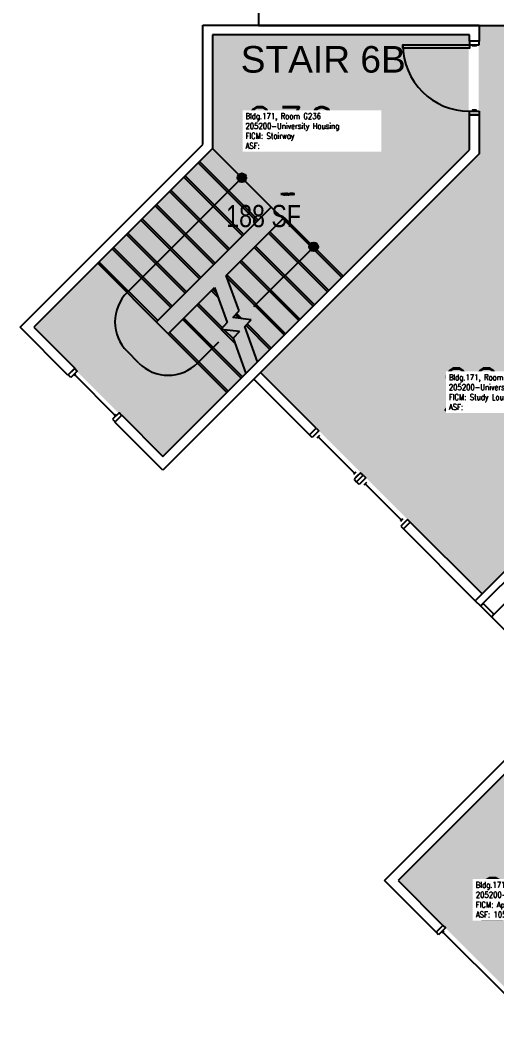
# Model space of a CAD drawing. Header units: inches. Extents: x 1063 to 4030, y -1482 to 1605.
# Drawn here: x 1076 to 1334, y -477 to 66 of the extents above; entities that cross this region are included whole.
import ezdxf
from ezdxf.enums import TextEntityAlignment as Align

# ---------------------------------------------------------------- set-up
doc = ezdxf.new("R2010")
doc.units = ezdxf.units.IN
doc.header["$LTSCALE"] = 192
doc.header["$MEASUREMENT"] = 0
for name, color, linetype in [('A-AREA-IDEN', 1, 'Continuous'), ('A-DOOR', 2, 'Continuous'), ('A-FLOR', 3, 'Continuous'), ('A-GLAZ', 1, 'Continuous'), ('A-IDEN-RNUM', 7, 'Continuous'), ('A-IDEN-SNUM', 4, 'Continuous'), ('A-IDEN-VNUM', 4, 'Continuous'), ('A-WALL', 5, 'Continuous'), ('AREA-TEXT', 3, 'Continuous'), ('Rooms-Category-Color', 7, 'Continuous'), ('Rooms-College-Color', 7, 'Continuous'), ('Rooms-Department-Color', 7, 'Continuous'), ('Rooms-Division-Color', 7, 'Continuous'), ('Rooms-Information', 7, 'Continuous')]:
    doc.layers.add(name, color=color, linetype=linetype)
doc.styles.add('AREA', font='arial.ttf', dxfattribs={"width": 0.75, "height": 12})
doc.styles.add('ROOMSNUMBER', font='txt.shx', dxfattribs={"height": 0.03})
doc.styles.add('ROOMVNUMBER', font='simplex.shx', dxfattribs={"width": 0.85})
doc.styles.get("Standard").update_dxf_attribs({"font": 'arial.ttf'})

msp = doc.modelspace()

# ---------------------------------------------------------------- hatches: boundary and pattern name
at = {"layer": 'A-FLOR'}
h = msp.add_hatch(color=256, dxfattribs=at)
edge = h.paths.add_edge_path()
edge.add_line((1194.55109583628, -17.77438661973049), (1197.131183867626, -17.77438661973049))
edge.add_ellipse((1195.841139851953, -19.77438661973045), major_axis=(-1.682886443342664, 1.682886443342664), ratio=0.9999999999999756, start_angle=225.0000000000004, end_angle=282.1770934426653, ccw=False)
edge.add_line((1198.221100684062, -19.77438661973046), (1193.461179019844, -19.77438661973046))
edge.add_ellipse((1195.841139851953, -19.77438661973048), major_axis=(1.682886443342761, 1.682886443342761), ratio=0.9999999999999934, start_angle=77.8229065573388, end_angle=134.9999999999995, ccw=False)
edge = h.paths.add_edge_path()
edge.add_line((1197.131183867626, -17.77438661973049), (1194.55109583628, -17.77438661973049))
edge.add_ellipse((1195.841139851953, -19.77438661973045), major_axis=(-1.68288644334273, 1.68288644334273), ratio=0.999999999999943, start_angle=282.1770934426649, end_angle=347.82290655733834, ccw=False)
edge = h.paths.add_edge_path()
edge.add_line((1195.841139851953, -19.77438661973046), (1198.221100684062, -19.77438661973046))
edge.add_ellipse((1195.841139851953, -19.77438661973046), major_axis=(1.682886443342676, 1.682886443342676), ratio=0.9999999999999657, start_angle=225.000000000001, end_angle=314.99999999999903, ccw=False)
edge.add_line((1195.841139851953, -22.15434745183948), (1195.841139851953, -19.77438661973046))
edge = h.paths.add_edge_path()
edge.add_line((1193.461179019844, -19.77438661973046), (1195.841139851953, -19.77438661973049))
edge.add_line((1195.841139851953, -19.77438661973049), (1195.841139851953, -22.15434745183948))
edge.add_ellipse((1195.841139851953, -19.77438661973045), major_axis=(-1.682886443342679, 1.682886443342679), ratio=0.9999999999999681, start_angle=45.00000000000131, end_angle=135.0000000000046, ccw=False)
h = msp.add_hatch(color=256, dxfattribs=at)
edge = h.paths.add_edge_path()
edge.add_line((1233.441969231842, -55.25104645291914), (1236.022057263188, -55.25104645291914))
edge.add_ellipse((1234.732013247515, -57.2510464529191), major_axis=(-1.682886443342664, 1.682886443342664), ratio=0.9999999999999756, start_angle=225.0000000000004, end_angle=282.1770934426653, ccw=False)
edge.add_line((1237.111974079624, -57.25104645291911), (1232.352052415406, -57.25104645291911))
edge.add_ellipse((1234.732013247515, -57.2510464529191), major_axis=(1.682886443342746, 1.682886443342746), ratio=0.9999999999999953, start_angle=77.82290655733908, end_angle=134.9999999999999, ccw=False)
edge = h.paths.add_edge_path()
edge.add_line((1236.022057263188, -55.25104645291914), (1233.441969231842, -55.25104645291914))
edge.add_ellipse((1234.732013247515, -57.25104645291913), major_axis=(-1.682886443342751, 1.682886443342751), ratio=0.999999999999943, start_angle=282.1770934426653, end_angle=347.822906557338, ccw=False)
edge = h.paths.add_edge_path()
edge.add_line((1234.732013247515, -57.25104645291911), (1237.111974079624, -57.25104645291911))
edge.add_ellipse((1234.732013247515, -57.25104645291911), major_axis=(1.682886443342676, 1.682886443342676), ratio=0.9999999999999657, start_angle=225.000000000001, end_angle=314.99999999999903, ccw=False)
edge.add_line((1234.732013247515, -59.63100728502813), (1234.732013247515, -57.25104645291911))
edge = h.paths.add_edge_path()
edge.add_line((1232.352052415406, -57.25104645291911), (1234.732013247515, -57.25104645291914))
edge.add_line((1234.732013247515, -57.25104645291914), (1234.732013247515, -59.63100728502813))
edge.add_ellipse((1234.732013247515, -57.25104645291911), major_axis=(1.682886443342732, 1.682886443342732), ratio=0.9999999999999946, start_angle=134.9999999999999, end_angle=225.0000000000001, ccw=False)
at = {"layer": 'Rooms-Category-Color', "true_color": 0x728ef3}
for points in [[(1324.025382169262, 62.56894201956152), (1401.063875605966, 62.56894201956152), (1401.063875605966, -16.30563108611705), (1444.038334540737, -59.28009002055433), (1438.73503365683, -64.58339090446157), (1444.391887906322, -70.24024515395399), (1447.927421808087, -66.7047112438529), (1476.21169307842, -94.98898246417002), (1475.151032907877, -96.04964263721467), (1477.979460035957, -98.87806975862645), (1480.031070819059, -96.80738264939737), (1480.325889292864, -96.51461258379732), (1486.730115531906, -101.9719064692792), (1514.748994988139, -129.9907859255036), (1460.611149817105, -184.1286310965338), (1454.954295567612, -178.4717768470414), (1451.418761665847, -182.0073107571427), (1429.498677505411, -160.0872266139504), (1427.775105710504, -161.8108003968823), (1427.333145912218, -161.3688760888369), (1421.410662082125, -155.4468678458375), (1424.239344729134, -152.6181851921583), (1421.410917601053, -149.7897580707465), (1325.951274499529, -245.2489458895357), (1205.96490733986, -125.2625787298671), (1324.025382169263, -7.202103900462816)], [(1356.534079445977, -476.6501121503264), (1280.431712120799, -400.5477448250999), (1377.128564448075, -303.8508924978464), (1453.230931773265, -379.9716333975916), (1356.855341014614, -476.3472241561843)]]:
    msp.add_hatch(color=171, dxfattribs=at).paths.add_polyline_path(points)
at = {"layer": 'Rooms-Category-Color', "true_color": 0xadadad}
msp.add_hatch(color=253, dxfattribs=at).paths.add_polyline_path([(1082.7515502878, -101.0441710439243), (1152.755122055572, -171.0477428116965), (1318.775382169263, -5.027482698004178), (1318.775382169262, 57.31894201956152), (1179.565042148826, 57.31894201956152), (1179.565042148826, -4.23067918289712)])
at = {"layer": 'Rooms-College-Color', "true_color": 0xadadad}
for points in [[(1324.025382169262, 62.56894201956152), (1401.063875605966, 62.56894201956152), (1401.063875605966, -16.30563108611705), (1444.038334540737, -59.28009002055433), (1438.73503365683, -64.58339090446157), (1444.391887906322, -70.24024515395399), (1447.927421808087, -66.7047112438529), (1476.21169307842, -94.98898246417002), (1475.151032907877, -96.04964263721467), (1477.979460035957, -98.87806975862645), (1480.031070819059, -96.80738264939737), (1480.325889292864, -96.51461258379732), (1486.730115531906, -101.9719064692792), (1514.748994988139, -129.9907859255036), (1460.611149817105, -184.1286310965338), (1454.954295567612, -178.4717768470414), (1451.418761665847, -182.0073107571427), (1429.498677505411, -160.0872266139504), (1427.775105710504, -161.8108003968823), (1427.333145912218, -161.3688760888369), (1421.410662082125, -155.4468678458375), (1424.239344729134, -152.6181851921583), (1421.410917601053, -149.7897580707465), (1325.951274499529, -245.2489458895357), (1205.96490733986, -125.2625787298671), (1324.025382169263, -7.202103900462816)], [(1082.7515502878, -101.0441710439243), (1152.755122055572, -171.0477428116965), (1318.775382169263, -5.027482698004178), (1318.775382169262, 57.31894201956152), (1179.565042148826, 57.31894201956152), (1179.565042148826, -4.23067918289712)], [(1356.534079445977, -476.6501121503264), (1280.431712120799, -400.5477448250999), (1377.128564448075, -303.8508924978464), (1453.230931773265, -379.9716333975916), (1356.855341014614, -476.3472241561843)]]:
    msp.add_hatch(color=253, dxfattribs=at).paths.add_polyline_path(points)
at = {"layer": 'Rooms-Department-Color', "true_color": 0x604aed}
for points in [[(1324.025382169262, 62.56894201956152), (1401.063875605966, 62.56894201956152), (1401.063875605966, -16.30563108611705), (1444.038334540737, -59.28009002055433), (1438.73503365683, -64.58339090446157), (1444.391887906322, -70.24024515395399), (1447.927421808087, -66.7047112438529), (1476.21169307842, -94.98898246417002), (1475.151032907877, -96.04964263721467), (1477.979460035957, -98.87806975862645), (1480.031070819059, -96.80738264939737), (1480.325889292864, -96.51461258379732), (1486.730115531906, -101.9719064692792), (1514.748994988139, -129.9907859255036), (1460.611149817105, -184.1286310965338), (1454.954295567612, -178.4717768470414), (1451.418761665847, -182.0073107571427), (1429.498677505411, -160.0872266139504), (1427.775105710504, -161.8108003968823), (1427.333145912218, -161.3688760888369), (1421.410662082125, -155.4468678458375), (1424.239344729134, -152.6181851921583), (1421.410917601053, -149.7897580707465), (1325.951274499529, -245.2489458895357), (1205.96490733986, -125.2625787298671), (1324.025382169263, -7.202103900462816)], [(1356.534079445977, -476.6501121503264), (1280.431712120799, -400.5477448250999), (1377.128564448075, -303.8508924978464), (1453.230931773265, -379.9716333975916), (1356.855341014614, -476.3472241561843)]]:
    msp.add_hatch(color=173, dxfattribs=at).paths.add_polyline_path(points)
at = {"layer": 'Rooms-Department-Color', "true_color": 0xacacac}
msp.add_hatch(color=253, dxfattribs=at).paths.add_polyline_path([(1082.7515502878, -101.0441710439243), (1152.755122055572, -171.0477428116965), (1318.775382169263, -5.027482698004178), (1318.775382169262, 57.31894201956152), (1179.565042148826, 57.31894201956152), (1179.565042148826, -4.23067918289712)])
at = {"layer": 'Rooms-Division-Color', "true_color": 0x604aed}
for points in [[(1324.025382169262, 62.56894201956152), (1401.063875605966, 62.56894201956152), (1401.063875605966, -16.30563108611705), (1444.038334540737, -59.28009002055433), (1438.73503365683, -64.58339090446157), (1444.391887906322, -70.24024515395399), (1447.927421808087, -66.7047112438529), (1476.21169307842, -94.98898246417002), (1475.151032907877, -96.04964263721467), (1477.979460035957, -98.87806975862645), (1480.031070819059, -96.80738264939737), (1480.325889292864, -96.51461258379732), (1486.730115531906, -101.9719064692792), (1514.748994988139, -129.9907859255036), (1460.611149817105, -184.1286310965338), (1454.954295567612, -178.4717768470414), (1451.418761665847, -182.0073107571427), (1429.498677505411, -160.0872266139504), (1427.775105710504, -161.8108003968823), (1427.333145912218, -161.3688760888369), (1421.410662082125, -155.4468678458375), (1424.239344729134, -152.6181851921583), (1421.410917601053, -149.7897580707465), (1325.951274499529, -245.2489458895357), (1205.96490733986, -125.2625787298671), (1324.025382169263, -7.202103900462816)], [(1356.534079445977, -476.6501121503264), (1280.431712120799, -400.5477448250999), (1377.128564448075, -303.8508924978464), (1453.230931773265, -379.9716333975916), (1356.855341014614, -476.3472241561843)]]:
    msp.add_hatch(color=173, dxfattribs=at).paths.add_polyline_path(points)
at = {"layer": 'Rooms-Division-Color', "true_color": 0xadadad}
msp.add_hatch(color=253, dxfattribs=at).paths.add_polyline_path([(1082.7515502878, -101.0441710439243), (1152.755122055572, -171.0477428116965), (1318.775382169263, -5.027482698004178), (1318.775382169262, 57.31894201956152), (1179.565042148826, 57.31894201956152), (1179.565042148826, -4.23067918289712)])

# ---------------------------------------------------------------- linework, layer by layer
at = {"layer": 'A-DOOR'}
for p, q in [((1326.481807755531, -250.3757220302288), (1325.067601090785, -251.789928698309)), ((1325.067601090785, -251.789928698309), (1330.989613597555, -257.7119549949147)), ((1332.40382815394, -256.2977424265543), (1326.481807755583, -250.3757220302808)), ((1326.481807755583, -250.3757220302808), (1326.481807755531, -250.3757220302288)), ((1330.989613597555, -257.7119549949147), (1332.40382815394, -256.2977424265545))]:
    msp.add_line(p, q, dxfattribs=at)
for points in [[(1324.331440134162, 52.249999997896), (1324.331440134162, 54.249999997896), (1319.081440134162, 54.24999999789598), (1319.081440134162, 52.24999999789598)], [(1319.081440134162, 52.24999999789598), (1319.081440134162, 50.49999999789598), (1283.081440134162, 50.49999999789584), (1283.081440134162, 52.24999999789584)], [(1322.831440134162, 52.249999997896), (1322.831440134162, 51.624999997896), (1320.831440134162, 51.62499999789598), (1320.831440134162, 52.24999999789598)], [(1322.831440134162, 16.24999999789599), (1322.831440134162, 16.87499999789599), (1320.831440134162, 16.87499999789598), (1320.831440134162, 16.24999999789598)], [(1324.331440134162, 16.249999997896), (1324.331440134162, 14.249999997896), (1319.081440134162, 14.24999999789598), (1319.081440134162, 16.24999999789598)]]:
    msp.add_lwpolyline(points, close=True, dxfattribs=at)
msp.add_arc((1319.081440134162, 52.24999999789598), 36, 180.0000000000004, 270, dxfattribs=at)
at = {"layer": 'A-FLOR'}
for p, q in [((1179.931237275256, -3.864484043033116), (1083.057608252699, -100.73811306559)), ((1179.931237275256, -3.864484043033116), (1211.75104242865, -35.68428919642781)), ((1133.615743107537, -81.99978336414654), (1195.841139851953, -19.77438661973048)), ((1211.75104242865, -35.68428919642781), (1149.525645684234, -97.90968594084387)), ((1218.115003958207, -42.04825072598409), (1211.751042430019, -35.68428919779679)), ((1187.350147117572, -72.81310742946869), (1218.822110670817, -41.34114387622222)), ((1218.822110670817, -41.34114387622181), (1250.641915824212, -73.16094902961643)), ((1234.732013247515, -57.25104645291913), (1202.205101312935, -89.77795838750109)), ((1155.889607145216, -104.2736474018261), (1117.705840530839, -66.08988078744923)), ((1194.30204963729, -91.91330262464359), (1187.350147117572, -72.81310742946866)), ((1250.641915824213, -73.16094902961606), (1204.332133446939, -119.4707314068917)), ((1155.889607145216, -104.2736474018261), (1180.986186086893, -79.17706846014778)), ((1179.931237705558, -80.2320168414829), (1182.193581810112, -82.4943609460363)), ((1180.986186086893, -79.17706846014778), (1187.938088606611, -98.27726365532266)), ((1172.153063112507, -88.01019143453513), (1185.254492982275, -101.1116213043034)), ((1190.842978166236, -95.56670166637738), (1194.30204963729, -91.91330262464359)), ((1200.839302398275, -96.71713716998295), (1190.842978166236, -95.56670166637738)), ((1192.994028302868, -93.29480743879242), (1195.841140282256, -96.14191941818015)), ((1197.380230927221, -100.3705362117167), (1200.839302398275, -96.71713716998295)), ((1187.938088606611, -98.27726365532266), (1184.479017135558, -101.9306626970565)), ((1194.475341367596, -103.081098200662), (1184.479017135558, -101.9306626970565)), ((1186.280906330488, -102.1380346525166), (1191.095756460792, -106.95288478282)), ((1204.332133446939, -119.4707314068917), (1197.380230927221, -100.3705362117167)), ((1194.475341367596, -103.081098200662), (1191.016269896543, -106.7344972423958)), ((1191.016269896543, -106.7344972423958), (1197.968172416261, -125.8346924375708)), ((1139.979704568519, -120.1835499785235), (1133.615743107537, -113.8195885175412)), ((1183.113218220898, -108.8698414795383), (1171.799509721914, -120.183549978523)), ((1197.968172416261, -125.8346924375708), (1153.061180020471, -170.7416848333622))]:
    msp.add_line(p, q, dxfattribs=at)
at = {"layer": 'A-FLOR', "extrusion": (-0.7071067811865474, -0.7071067811865477, 3.32477980753808e-29)}
for points, elevation in [([(882.0699820837826, -1.975325956393745e-12), (837.0699820837825, -1.94226158484054e-12)], -820.6047763385506), ([(882.0699820837826, -1.975325956393745e-12), (837.0699820837827, -1.94226158484054e-12)], -809.6047763385503), ([(882.0699820837826, -1.975325956393745e-12), (837.0699820837825, -1.942261584840541e-12)], -787.6047763385504), ([(882.0699820837825, -1.975325956393745e-12), (837.0699820837825, -1.942261584840541e-12)], -776.6047763385503), ([(891.0699826923217, -1.981938831151518e-12), (936.0699826923217, -2.015003202704722e-12)], -810.6047763385506), ([(891.069982692323, -1.98193883115152e-12), (936.0699826923229, -2.015003202704724e-12)], -755.6047763385506), ([(891.0699826923235, -1.981938831151521e-12), (936.0699826923233, -2.015003202704725e-12)], -744.6047763385504)]:
    msp.add_lwpolyline(points, dxfattribs=dict(at, elevation=elevation))
at = {"layer": 'A-FLOR'}
msp.add_lwpolyline([(1188.416518649494, -59.01881297558378), (1156.5967134961, -27.19900782218916)], dxfattribs=at)
at = {"layer": 'A-FLOR', "extrusion": (-0.5262971901716783, -0.526297190171679, -0.667849185995455)}
for points, elevation in [([(882.0699820837829, -511.3085266719345), (837.069982083783, -511.3085266719345)], -569.8370504845898), ([(882.069982083783, -503.9621856259844), (837.069982083783, -503.9621856259844)], -561.6497876186138), ([(891.0699826923227, -526.66905794983), (936.0699826923226, -526.66905794983)], -586.9558728407214)]:
    msp.add_lwpolyline(points, dxfattribs=dict(at, elevation=elevation))
at = {"layer": 'A-FLOR', "extrusion": (-0.7071067811865474, -0.7071067811865477, 3.311691909859753e-29), "elevation": -821.6047763385504}
msp.add_lwpolyline([(891.0699826923213, -1.981938831151517e-12), (936.0699826923214, -2.015003202704721e-12)], dxfattribs=at)
at = {"layer": 'A-FLOR', "extrusion": (-0.7071067811865476, -0.7071067811865475, 3.364043500573059e-29), "elevation": -799.6047763385507}
msp.add_lwpolyline([(891.0699826923216, -1.981938831151518e-12), (936.0699826923217, -2.015003202704722e-12)], dxfattribs=at)
at = {"layer": 'A-FLOR', "extrusion": (0.5274048229546239, 0.5274048229546243, 0.6660993210088143), "elevation": 579.986672883154}
msp.add_lwpolyline([(-917.5964070671675, -517.9620135323206), (-936.0699826923227, -517.9620135323207)], dxfattribs=at)
at = {"layer": 'A-FLOR'}
for centre in [(1195.841139851953, -19.77438661973046), (1234.732013247515, -57.25104645291911)]:
    msp.add_circle(centre, 2.379960832109027, dxfattribs=at)
for centre, radius, start, end in [((1149.525645684234, -97.90968594084387), 22.49999999999999, 134.9999999999957, 225.0000000000046), ((1155.889607145216, -104.2736474018261), 22.50000000000002, 225.0000000000046, 315.0000000000057)]:
    msp.add_arc(centre, radius, start, end, dxfattribs=at)
for points in [[(1209.629722515393, -84.4746575286018), (1207.508402171833, -82.3533371850422), (1202.205101312935, -89.77795838750109)], [(1175.68859701844, -114.1731423384377), (1177.809917361999, -116.2944626819972), (1183.113218220898, -108.8698414795383)]]:
    msp.add_solid(points, dxfattribs=at)
at = {"layer": 'A-GLAZ'}
for p, q in [((1105.773413813468, -126.1055690558091), (1104.712753641689, -127.1662292275889)), ((1127.163393944361, -148.5562093584819), (1105.243083727578, -126.635899141699)), ((1127.693724030251, -148.0258792725921), (1126.633063858472, -149.0865394443719)), ((1232.525001212323, -159.0705521241336), (1236.060535118409, -155.5350182183543)), ((1237.474748680721, -156.9492317807888), (1233.939214774635, -160.4847656865681)), ((1236.060535118409, -155.5350182183543), (1237.474748680721, -156.9492317807888)), ((1233.939214774635, -160.4847656865681), (1232.525001212323, -159.0705521241336)), ((1236.414088508895, -158.0098919525226), (1234.999874946461, -159.4241055148343)), ((1237.828302071207, -159.4241055149571), (1236.414088508772, -160.8383190772688)), ((1237.121195289989, -160.1312122961129), (1256.920185162353, -179.9302021701959)), ((1257.62729194357, -179.2230953890401), (1256.213078381136, -180.6373089513517)), ((1260.102165677708, -179.5766487797408), (1256.566631771622, -183.11218268552)), ((1256.566631771622, -183.11218268552), (1257.980845333933, -184.5263962479545)), ((1257.627291943448, -182.0515225137862), (1259.041505505882, -180.6373089514746)), ((1257.980845333933, -184.5263962479545), (1261.51637924002, -180.9908623421753)), ((1257.980845333933, -184.5263962479542), (1261.516379240019, -180.9908623421749)), ((1262.930592802331, -182.4050759046094), (1259.395058896245, -185.9406098103887)), ((1261.51637924002, -180.9908623421753), (1260.102165677708, -179.5766487797408)), ((1261.869932630505, -183.4657360763432), (1260.455719068071, -184.8799496386549)), ((1261.516379240019, -180.9908623421749), (1262.930592802331, -182.4050759046094)), ((1259.395058896245, -185.9406098103887), (1257.980845333933, -184.5263962479542)), ((1263.284146192817, -184.8799496387777), (1261.869932630382, -186.2941632010894)), ((1262.5770394116, -185.5870564199336), (1282.376029283963, -205.3860462940165)), ((1283.08313606518, -204.6789395128607), (1281.668922502746, -206.0931530751724)), ((1285.558009799318, -205.0324929035614), (1282.022475893232, -208.5680268093406)), ((1286.97222336163, -206.4467064659959), (1285.558009799318, -205.0324929035614)), ((1282.022475893232, -208.5680268093406), (1283.436689455544, -209.9822403717751)), ((1283.083136065058, -207.5073666376069), (1284.497349627492, -206.0931530752952)), ((1283.436689455544, -209.9822403717751), (1286.97222336163, -206.4467064659959)), ((1305.161998782524, -427.929681470984), (1304.101338610745, -428.9903416427638)), ((1339.279900974775, -463.1082438350148), (1304.631668696634, -428.4600115568739))]:
    msp.add_line(p, q, dxfattribs=at)
for points in [[(1103.121763384019, -128.0501127040721), (1101.707549821646, -126.635899141699), (1105.243083727578, -123.1003652357662), (1106.657297289952, -124.5145787981394)], [(1125.749180381988, -150.6775297020416), (1127.163393944361, -152.0917432644147), (1130.698927850294, -148.5562093584819), (1129.284714287921, -147.1419957961088)], [(1302.421960005426, -429.9626134668953), (1301.007746443053, -428.5483999045222), (1304.720057044283, -424.8360893032929), (1306.134270606656, -426.250302865666)]]:
    msp.add_lwpolyline(points, close=True, dxfattribs=at)
at = {"layer": 'A-WALL'}
for p, q in [((1204.813858093249, 78.75667960016628), (1204.813858093249, 62.62499999787335)), ((1174.621100113725, 62.8749999978959), (1324.331440134162, 62.87499999789588)), ((1174.621100113725, -1.75000000210396), (1174.621100113725, 62.8749999978959)), ((1204.813858093249, 62.62499999787335), (1341.063858093235, 62.62499999787424)), ((1324.331440134162, 62.8749999978959), (1324.331440134162, 54.249999997896)), ((1319.081440134162, 57.62499999789588), (1179.871100113725, 57.6249999978959)), ((1179.871100113725, 57.6249999978959), (1179.871100113725, -3.924621204562726)), ((1319.081440134162, 54.24999999789598), (1319.081440134162, 57.6249999978959)), ((1324.331440134162, 54.249999997896), (1319.081440134162, 54.24999999789598)), ((1319.081440134162, -4.721424719669699), (1319.081440134162, 14.24999999789598)), ((1319.081440134162, 14.24999999789598), (1324.331440134162, 14.249999997896)), ((1324.331440134162, 14.249999997896), (1324.331440134162, -6.896045922128451)), ((1075.63298705024, -100.7381130655898), (1174.621100113725, -1.750000002103974)), ((1179.871100113725, -3.924621204562726), (1083.057608252699, -100.7381130655898)), ((1153.061180020471, -170.7416848333623), (1319.081440134162, -4.72142471966967)), ((1324.331440134162, -6.896045922128422), (1153.061180020471, -178.1663060358211)), ((1179.224130924372, -80.93912362266943), (1183.002870414719, -84.71786311301656)), ((1171.44595633132, -88.71729821572166), (1184.566705837318, -101.8380477217193)), ((1192.306241157911, -94.02123385620831), (1194.243003821711, -95.95799652000883)), ((1101.619161473997, -126.7242874893473), (1075.63298705024, -100.7381130655898)), ((1083.057608252699, -100.7381130655898), (1105.331472075227, -123.0119768881179)), ((1184.682769869944, -101.9541117543453), (1191.905045065399, -109.1763869498004)), ((1105.331472075227, -123.0119768881179), (1101.619161473997, -126.7242874893473)), ((1205.964889827151, -125.262596229179), (1202.252579225761, -128.9749068302472)), ((1202.252579225761, -128.9749068302472), (1232.436612864671, -159.158940471778)), ((1236.148923466061, -155.4466298707098), (1205.964889827151, -125.262596229179)), ((1127.075005596713, -152.180131612063), (1130.787316197943, -148.4678210108336)), ((1130.787316197943, -148.4678210108336), (1153.061180020471, -170.7416848333623)), ((1421.410890770441, -149.7897827631988), (1322.239170344146, -248.9615034233203)), ((1153.061180020471, -178.166306035821), (1127.075005596713, -152.180131612063)), ((1232.436612864671, -159.158940471778), (1236.148923466061, -155.4466298707098)), ((1325.067597472227, -251.7899305447321), (1424.239317898521, -152.6182098846106)), ((1330.989620493996, -257.7119480984831), (1427.332919430654, -161.3686491618264)), ((1287.060611709282, -206.3583181183515), (1283.348301107891, -210.0706287194197)), ((1283.348301107891, -210.0706287194197), (1322.239173076256, -248.9615006911612)), ((1325.951483677646, -245.249190090093), (1287.060611709282, -206.3583181183515)), ((1322.239170344146, -248.9615034233203), (1325.067597472227, -251.7899305447321)), ((1322.239173076256, -248.9615006911612), (1325.951483677646, -245.249190090093)), ((1342.396440532706, -269.1187681371931), (1330.989620493996, -257.7119480984831)), ((1273.006864436698, -400.5475178981666), (1373.41602736519, -300.1383549696776)), ((1377.128337966419, -303.850665570907), (1280.431485639157, -400.5475178981673)), ((1301.007746443053, -428.5483999045222), (1273.006864436698, -400.5475178981666)), ((1280.431485639157, -400.5475178981666), (1304.720057044283, -424.8360893032929)), ((1304.720057044283, -424.8360893032929), (1301.007746443053, -428.5483999045222))]:
    msp.add_line(p, q, dxfattribs=at)
at = {"layer": 'A-WALL', "extrusion": (-0.7071067811865476, -0.7071067811865475, -1.469527624586819e-15)}
for points, elevation in [([(882.0699820837823, -3.182696871715746e-12), (837.0699820837824, -3.149632500162542e-12)], -821.6047763385507), ([(891.0699826923218, -3.155510611108023e-12), (936.0699826923217, -3.188574982661227e-12)], -798.6047763385507)]:
    msp.add_lwpolyline(points, dxfattribs=dict(at, elevation=elevation))
at = {"layer": 'A-WALL', "extrusion": (-0.7071067811865474, -0.7071067811865477, 3.32477980753808e-29)}
for points, elevation in [([(882.0699820837826, -1.975325956393745e-12), (837.0699820837825, -1.94226158484054e-12)], -810.6047763385504), ([(882.0699820837825, -1.975325956393745e-12), (837.0699820837826, -1.942261584840541e-12)], -777.6047763385504), ([(891.0699826923211, -1.981938831151517e-12), (936.0699826923211, -2.015003202704721e-12)], -831.6047763385504), ([(882.0699820837825, -1.975325956393746e-12), (837.0699820837825, -1.942261584840542e-12)], -744.6047763385504)]:
    msp.add_lwpolyline(points, dxfattribs=dict(at, elevation=elevation))
at = {"layer": 'A-WALL', "extrusion": (0.7071067811865478, 0.7071067811865472, 3.673819061467099e-15), "elevation": 799.6047763385509}
msp.add_lwpolyline([(-882.0699820837821, -4.912929225346476e-12), (-837.0699820837821, -4.879864853793272e-12)], dxfattribs=at)
at = {"layer": 'A-WALL'}
for points in [[(1181.345450837629, -66.08988078744926), (1149.525645684234, -34.27007563405465)], [(1210.336829296579, -49.8264252504606), (1242.156634449974, -81.64623040385521)]]:
    msp.add_lwpolyline(points, dxfattribs=at)
at = {"layer": 'A-WALL', "extrusion": (-0.5262971901716783, -0.526297190171679, -0.667849185995455), "elevation": -570.5813471087695}
msp.add_lwpolyline([(882.0699820837829, -511.9763758579298), (837.0699820837829, -511.9763758579298)], dxfattribs=at)
at = {"layer": 'A-WALL', "extrusion": (-0.7071067811865476, -0.7071067811865475, 3.67381906146742e-16), "elevation": -755.6047763385507}
msp.add_lwpolyline([(882.0699820837822, -1.697730433368932e-12), (837.0699820837823, -1.664666061815727e-12)], dxfattribs=at)
at = {"layer": 'A-WALL', "extrusion": (-0.7071067811865474, -0.7071067811865477, 3.311691909859753e-29), "elevation": -809.6047763385504}
msp.add_lwpolyline([(891.0699826923216, -1.981938831151517e-12), (936.0699826923217, -2.015003202704721e-12)], dxfattribs=at)
at = {"layer": 'A-WALL', "extrusion": (5.195564742431587e-16, -5.195564742431584e-16, -1)}
msp.add_lwpolyline([(-1187.748254236183, -73.90689774837688), (-1218.822110670818, -104.9807541830119)], dxfattribs=at)
at = {"layer": 'A-WALL', "extrusion": (0.5094000072170647, 0.5094000072170655, 0.6935584079906378), "elevation": 543.6175818705344}
msp.add_lwpolyline([(-891.0699826923235, -523.3624873394974), (-936.0699826923237, -523.3624873394975)], dxfattribs=at)
at = {"layer": 'A-WALL', "extrusion": (0.5274829409820273, 0.527482940982028, 0.665975595608354), "elevation": 579.3266056879679}
msp.add_lwpolyline([(-917.6237291587436, -517.1998284743597), (-936.0699826923228, -517.1998284743597)], dxfattribs=at)
at = {"layer": 'A-WALL', "extrusion": (5.195564742431554e-16, -5.195564742431547e-16, -1)}
msp.add_lwpolyline([(-1155.889607145216, -104.2736474018261), (-1187.709412298611, -136.0934525552208)], dxfattribs=at)

# ---------------------------------------------------------------- texts
at = {"layer": 'A-AREA-IDEN'}
msp.add_text('STAIR 6B', height=14.4, dxfattribs=at).set_placement((1239.909280545054, 37.1716758680285), align=Align.CENTER)
at = {"layer": 'A-IDEN-RNUM', "style": 'ROOMSNUMBER', "width": 0.85}
msp.add_text('0236-00', height=1, dxfattribs=at).set_placement((1220.509836120764, -28.64302002516251), align=Align.MIDDLE_CENTER)
at = {"layer": 'A-IDEN-SNUM', "style": 'ROOMSNUMBER', "width": 0.85}
msp.add_text('1710G23600', height=1, dxfattribs=at).set_placement((1220.509836120764, -28.64302002516251), align=Align.MIDDLE_CENTER)
at = {"layer": 'A-IDEN-VNUM', "style": 'ROOMVNUMBER', "width": 0.85}
for s, p in [('236', (1221.909280545091, 7.171675868065336)), ('221', (1328.420375882153, -134.3556548820566)), ('204C', (1356.698617339149, -410.4341078967689))]:
    msp.add_text(s, height=22.5, dxfattribs=at).set_placement(p, align=Align.MIDDLE_CENTER)
at = {"layer": 'AREA-TEXT', "style": 'AREA', "width": 0.75}
msp.add_text('188 SF', height=12, dxfattribs=at).set_placement((1207.604402993586, -40.54142837642036), align=Align.MIDDLE_CENTER)

# ---------------------------------------------------------------- next in the draw order: texts
at = {"layer": 'Rooms-Information', "char_height": 3.214285714285714, "width": 72, "attachment_point": 7, "style": 'ROOMVNUMBER', "bg_fill": 3, "box_fill_scale": 1.5, "bg_fill_color": 256, "bg_fill_true_color": 13158600, "bg_fill_transparency": 0}
for s, insert in [('Bldg.171, Room G236^M^J205200-University Housing^M^JFICM: Stairway^M^JASF: ', (1197.775351973662, -4.078324131934664)), ('Bldg.171, Room G221^M^J205200-University Housing^M^JFICM: Study Lounge^M^JASF: ', (1307.929304453582, -145.6056548820566)), ('Bldg.171, Room G204C^M^J205200-University Housing^M^JFICM: Apartment Bedroom^M^JASF: 105, Cap: 1', (1322.546831624863, -421.6841078967689))]:
    msp.add_mtext(s, dxfattribs=dict(at, insert=insert))

doc.saveas('drawing.dxf')
